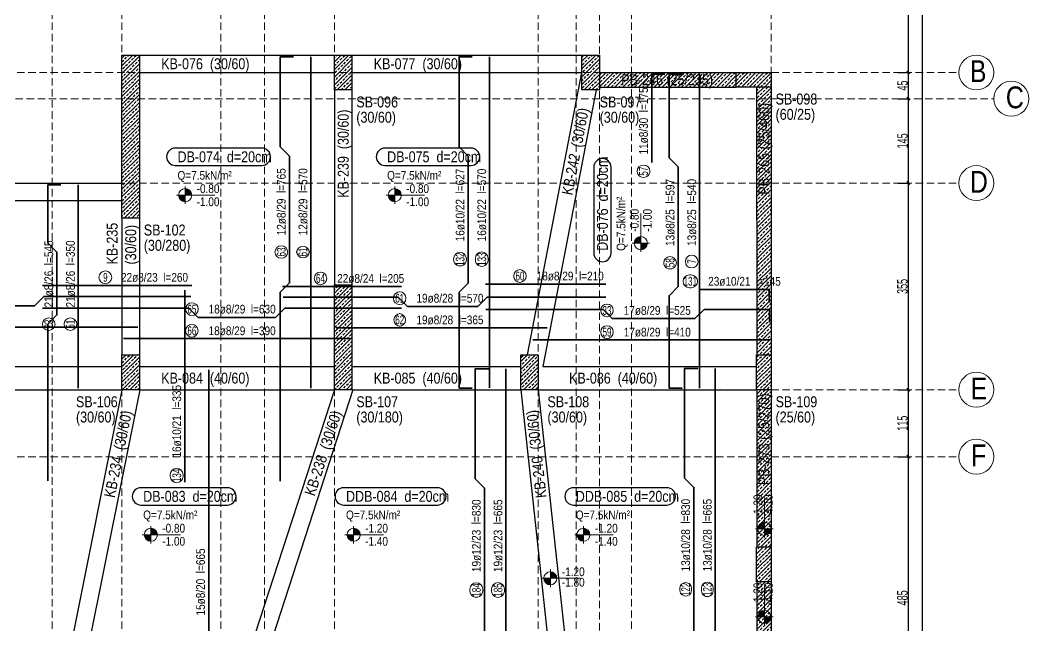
# Model space of a CAD drawing. Header units: millimetres. Extents: x 2300 to 11114, y 689 to 8824.
# Drawn here: x 9382 to 11114, y 6703 to 7744 of the extents above; entities that cross this region are included whole.
import ezdxf
from ezdxf.enums import TextEntityAlignment as Align

# ---------------------------------------------------------------- set-up
doc = ezdxf.new("R2010")
doc.units = ezdxf.units.MM
doc.linetypes.add('DASHED', pattern=[19.05, 12.7, -6.35])
for name, color, linetype, lineweight in [('AKS BALONU (BEYKENT)', 7, 'Continuous', 20), ('AKS CIZGISI (BEYKENT)', 252, 'DASHED', 20), ('AKS NO (BEYKENT)', 3, 'Continuous', 20), ('AKS OLCU (BEYKENT)', 200, 'Continuous', 20), ('DONATI (BEYKENT)', 4, 'Continuous', 35), ('DONATI YAZISI (BEYKENT)', 3, 'Continuous', 20), ('DOSEME ISMI (BEYKENT)', 9, 'Continuous', 20), ('DOSEME PAFTA (BEYKENT)', 3, 'Continuous', 20), ('KIRIS (BEYKENT)', 2, 'Continuous', 30), ('KIRIS ISMI (BEYKENT)', 40, 'Continuous', 20), ('KOLON (BEYKENT)', 3, 'Continuous', 30), ('KOLON ISMI (BEYKENT)', 91, 'Continuous', 20), ('KOT CIZGI (BEYKENT)', 120, 'Continuous', 20), ('KOT YAZI (BEYKENT)', 7, 'Continuous', 20), ('PERDE (BEYKENT)', 6, 'Continuous', 30), ('PERDE ISMI (BEYKENT)', 240, 'Continuous', 20), ('POZ BALON (BEYKENT)', 14, 'Continuous', 20), ('POZ NO (BEYKENT)', 2, 'Continuous', 20), ('TARAMA (BEYKENT)', 252, 'Continuous', 25), ('YAZI (BEYKENT)', 140, 'Continuous', 20)]:
    doc.layers.add(name, color=color, linetype=linetype, lineweight=lineweight)
doc.styles.add('DONATI YAZISI (BEYKENT)', font='')
doc.styles.add('DSMOLC-50', font='bahnschrift light condensed', dxfattribs={"width": 0.75, "height": 18})
doc.styles.add('KOT (BEYKENT)', font='')
doc.styles.add('stastyle', font='RomanSTA.ttf')
doc.styles.add('YAZI (BEYKENT)', font='')
doc.styles.get('DONATI YAZISI (BEYKENT)').set_extended_font_data('Bahnschrift Light Condensed')
doc.styles.get('KOT (BEYKENT)').set_extended_font_data('Bahnschrift Light Condensed')
doc.styles.get('YAZI (BEYKENT)').set_extended_font_data('Bahnschrift Light Condensed')
doc.dimstyles.new('DSMOLC-50', dxfattribs={"dimtxt": 18, "dimasz": 5, "dimexe": 2, "dimexo": 2, "dimgap": 1, "dimtad": 1, "dimdec": 1, "dimrnd": 0.5, "dimzin": 12, "dimdsep": 46, "dimtxsty": 'DSMOLC-50', "dimblk": 'OBLIQUE', "dimblk1": 'OBLIQUE', "dimblk2": 'OBLIQUE', "dimcen": 0, "dimclrt": 7, "dimadec": 0, "dimazin": 0, "dimtfac": 1, "dimtdec": 4, "dimtix": 1, "dimtmove": 2, "dimatfit": 3, "dimfxl": 1, "dimtzin": 0, "dimarcsym": 0})
pattern_1 = [(45, (-157652.923, -16846.83), (-6.7351921, 6.7351921), []), (45, (-157646.188, -16846.83), (-6.7351921, 6.7351921), [4.7625, -2.38125])]
pattern_2 = [(45, (705.027, 417.84), (-6.629126, 6.629126), []), (45, (711.6565, 417.84), (-6.629126, 6.629126), [4.6875, -2.34375])]
pattern_3 = [(45, (-158588.947, -14000.79), (-6.7351921, 6.7351921), []), (45, (-158582.212, -14000.79), (-6.7351921, 6.7351921), [4.7625, -2.38125])]

# ---------------------------------------------------------------- blocks, each defined once
blk = doc.blocks.new('_Oblique')
at = {"color": 0, "linetype": 'ByBlock', "lineweight": -2}
blk.add_line((-0.5, -0.5), (0.5, 0.5), dxfattribs=at)
blk = doc.blocks.new('*D199')
at = {"layer": 'AKS OLCU (BEYKENT)', "color": 0, "lineweight": -2, "transparency": 16777216}
for p, q in [((10889.5, 6993.9), (10909.5, 6993.9)), ((10907.5, 6508.9), (10907.5, 6993.9)), ((10889.5, 6508.9), (10909.5, 6508.9))]:
    blk.add_line(p, q, dxfattribs=at)
at = {"layer": 'DEFPOINTS', "color": 0, "transparency": 16777216}
for p in [(10887.5, 6993.9), (10907.5, 6993.9), (10887.5, 6508.9)]:
    blk.add_point(p, dxfattribs=at)
at = {"layer": 'AKS OLCU (BEYKENT)', "color": 0, "lineweight": -2, "transparency": 16777216, "xscale": 5, "yscale": 5, "zscale": 5}
for p, rotation in [((10907.5, 6993.9), 90), ((10907.5, 6508.9), 270)]:
    blk.add_blockref('_Oblique', p, dxfattribs=dict(at, rotation=rotation))
at = {"layer": 'AKS OLCU (BEYKENT)', "color": 7, "transparency": 16777216, "insert": (10897.3, 6751.4), "char_height": 18, "attachment_point": 5, "rotation": 90, "style": 'DSMOLC-50'}
blk.add_mtext('485', dxfattribs=at)
blk = doc.blocks.new('*D200')
at = {"layer": 'AKS OLCU (BEYKENT)', "color": 0, "lineweight": -2, "transparency": 16777216}
for p, q in [((10889.5, 7108.9), (10909.5, 7108.9)), ((10907.5, 6993.9), (10907.5, 7108.9)), ((10889.5, 6993.9), (10909.5, 6993.9))]:
    blk.add_line(p, q, dxfattribs=at)
at = {"layer": 'DEFPOINTS', "color": 0, "transparency": 16777216}
for p in [(10887.5, 7108.9), (10907.5, 7108.9), (10887.5, 6993.9)]:
    blk.add_point(p, dxfattribs=at)
at = {"layer": 'AKS OLCU (BEYKENT)', "color": 0, "lineweight": -2, "transparency": 16777216, "xscale": 5, "yscale": 5, "zscale": 5}
for p, rotation in [((10907.5, 7108.9), 90), ((10907.5, 6993.9), 270)]:
    blk.add_blockref('_Oblique', p, dxfattribs=dict(at, rotation=rotation))
at = {"layer": 'AKS OLCU (BEYKENT)', "color": 7, "transparency": 16777216, "insert": (10897.4, 7051.4), "char_height": 18, "attachment_point": 5, "rotation": 90, "style": 'DSMOLC-50'}
blk.add_mtext('115', dxfattribs=at)
blk = doc.blocks.new('*D201')
at = {"layer": 'AKS OLCU (BEYKENT)', "color": 0, "lineweight": -2, "transparency": 16777216}
for p, q in [((10889.5, 7463.9), (10909.5, 7463.9)), ((10907.5, 7108.9), (10907.5, 7463.9)), ((10889.5, 7108.9), (10909.5, 7108.9))]:
    blk.add_line(p, q, dxfattribs=at)
at = {"layer": 'DEFPOINTS', "color": 0, "transparency": 16777216}
for p in [(10887.5, 7463.9), (10907.5, 7463.9), (10887.5, 7108.9)]:
    blk.add_point(p, dxfattribs=at)
at = {"layer": 'AKS OLCU (BEYKENT)', "color": 0, "lineweight": -2, "transparency": 16777216, "xscale": 5, "yscale": 5, "zscale": 5}
for p, rotation in [((10907.5, 7463.9), 90), ((10907.5, 7108.9), 270)]:
    blk.add_blockref('_Oblique', p, dxfattribs=dict(at, rotation=rotation))
at = {"layer": 'AKS OLCU (BEYKENT)', "color": 7, "transparency": 16777216, "insert": (10897.3, 7286.4), "char_height": 18, "attachment_point": 5, "rotation": 90, "style": 'DSMOLC-50'}
blk.add_mtext('355', dxfattribs=at)
blk = doc.blocks.new('*D202')
at = {"layer": 'AKS OLCU (BEYKENT)', "color": 0, "lineweight": -2, "transparency": 16777216}
for p, q in [((10889.5, 7608.9), (10909.5, 7608.9)), ((10907.5, 7463.9), (10907.5, 7608.9)), ((10889.5, 7463.9), (10909.5, 7463.9))]:
    blk.add_line(p, q, dxfattribs=at)
at = {"layer": 'DEFPOINTS', "color": 0, "transparency": 16777216}
for p in [(10887.5, 7608.9), (10907.5, 7608.9), (10887.5, 7463.9)]:
    blk.add_point(p, dxfattribs=at)
at = {"layer": 'AKS OLCU (BEYKENT)', "color": 0, "lineweight": -2, "transparency": 16777216, "xscale": 5, "yscale": 5, "zscale": 5}
for p, rotation in [((10907.5, 7608.9), 90), ((10907.5, 7463.9), 270)]:
    blk.add_blockref('_Oblique', p, dxfattribs=dict(at, rotation=rotation))
at = {"layer": 'AKS OLCU (BEYKENT)', "color": 7, "transparency": 16777216, "insert": (10897.4, 7536.4), "char_height": 18, "attachment_point": 5, "rotation": 90, "style": 'DSMOLC-50'}
blk.add_mtext('145', dxfattribs=at)
blk = doc.blocks.new('*D203')
at = {"layer": 'AKS OLCU (BEYKENT)', "color": 0, "lineweight": -2, "transparency": 16777216}
for p, q in [((10889.5, 7653.9), (10909.5, 7653.9)), ((10907.5, 7608.9), (10907.5, 7653.9)), ((10889.5, 7608.9), (10909.5, 7608.9))]:
    blk.add_line(p, q, dxfattribs=at)
at = {"layer": 'DEFPOINTS', "color": 0, "transparency": 16777216}
for p in [(10887.5, 7653.9), (10907.5, 7653.9), (10887.5, 7608.9)]:
    blk.add_point(p, dxfattribs=at)
at = {"layer": 'AKS OLCU (BEYKENT)', "color": 0, "lineweight": -2, "transparency": 16777216, "xscale": 5, "yscale": 5, "zscale": 5}
for p, rotation in [((10907.5, 7653.9), 90), ((10907.5, 7608.9), 270)]:
    blk.add_blockref('_Oblique', p, dxfattribs=dict(at, rotation=rotation))
at = {"layer": 'AKS OLCU (BEYKENT)', "color": 7, "transparency": 16777216, "insert": (10897.4, 7631.4), "char_height": 18, "attachment_point": 5, "rotation": 90, "style": 'DSMOLC-50'}
blk.add_mtext('45', dxfattribs=at)
blk = doc.blocks.new('*D204')
at = {"layer": 'AKS OLCU (BEYKENT)', "color": 0, "lineweight": -2, "transparency": 16777216}
for p, q in [((10889.5, 8153.9), (10909.5, 8153.9)), ((10907.5, 7653.9), (10907.5, 8153.9)), ((10889.5, 7653.9), (10909.5, 7653.9))]:
    blk.add_line(p, q, dxfattribs=at)
at = {"layer": 'DEFPOINTS', "color": 0, "transparency": 16777216}
for p in [(10887.5, 8153.9), (10907.5, 8153.9), (10887.5, 7653.9)]:
    blk.add_point(p, dxfattribs=at)
at = {"layer": 'AKS OLCU (BEYKENT)', "color": 0, "lineweight": -2, "transparency": 16777216, "xscale": 5, "yscale": 5, "zscale": 5}
for p, rotation in [((10907.5, 8153.9), 90), ((10907.5, 7653.9), 270)]:
    blk.add_blockref('_Oblique', p, dxfattribs=dict(at, rotation=rotation))
at = {"layer": 'AKS OLCU (BEYKENT)', "color": 7, "transparency": 16777216, "insert": (10897.3, 7903.9), "char_height": 18, "attachment_point": 5, "rotation": 90, "style": 'DSMOLC-50'}
blk.add_mtext('500', dxfattribs=at)
blk = doc.blocks.new('*D205')
at = {"layer": 'AKS OLCU (BEYKENT)', "color": 0, "lineweight": -2, "transparency": 16777216}
for p, q in [((10889.5, 8153.9), (10933.5, 8153.9)), ((10931.5, 1183.9), (10931.5, 8153.9)), ((10889.5, 1183.9), (10933.5, 1183.9))]:
    blk.add_line(p, q, dxfattribs=at)
at = {"layer": 'DEFPOINTS', "color": 0, "transparency": 16777216}
for p in [(10887.5, 8153.9), (10931.5, 8153.9), (10887.5, 1183.9)]:
    blk.add_point(p, dxfattribs=at)
at = {"layer": 'AKS OLCU (BEYKENT)', "color": 0, "lineweight": -2, "transparency": 16777216, "xscale": 5, "yscale": 5, "zscale": 5}
for p, rotation in [((10931.5, 8153.9), 90), ((10931.5, 1183.9), 270)]:
    blk.add_blockref('_Oblique', p, dxfattribs=dict(at, rotation=rotation))
at = {"layer": 'AKS OLCU (BEYKENT)', "color": 7, "transparency": 16777216, "insert": (10921.3, 4668.9), "char_height": 18, "attachment_point": 5, "rotation": 90, "style": 'DSMOLC-50'}
blk.add_mtext('6970', dxfattribs=at)

msp = doc.modelspace()

# ---------------------------------------------------------------- hatches: boundary and pattern name
at = {"layer": 'KOT CIZGI (BEYKENT)'}
h = msp.add_hatch(color=256, dxfattribs=at)
h.dxf.hatch_style = 1
h.paths.add_polyline_path([(9665.38, 7454.38), (9665.38, 7443.13), (9676.63, 7443.13, 0.4142136)])
h = msp.add_hatch(color=256, dxfattribs=at)
h.dxf.hatch_style = 1
h.paths.add_polyline_path([(10025.38, 7454.38), (10025.38, 7443.13), (10036.63, 7443.13, 0.4142136)])
h = msp.add_hatch(color=256, dxfattribs=at)
h.dxf.hatch_style = 1
h.paths.add_polyline_path([(9665.38, 7443.13), (9654.13, 7443.13, 0.4142136), (9665.38, 7431.88)])
h = msp.add_hatch(color=256, dxfattribs=at)
h.dxf.hatch_style = 1
h.paths.add_polyline_path([(10025.38, 7443.13), (10014.13, 7443.13, 0.4142136), (10025.38, 7431.88)])
h = msp.add_hatch(color=256, dxfattribs=at)
h.dxf.hatch_style = 1
h.paths.add_polyline_path([(10436.8, 7360.67), (10448.05, 7360.67), (10448.05, 7371.92, 0.4142136)])
h = msp.add_hatch(color=256, dxfattribs=at)
h.dxf.hatch_style = 1
h.paths.add_polyline_path([(10448.05, 7360.67), (10448.05, 7349.42, 0.4142136), (10459.3, 7360.67)])
h = msp.add_hatch(color=256, dxfattribs=at)
h.dxf.hatch_style = 1
h.paths.add_polyline_path([(10648.98, 6869.99), (10660.23, 6869.99), (10660.23, 6881.24, 0.4142136)])
h = msp.add_hatch(color=256, dxfattribs=at)
h.dxf.hatch_style = 1
h.paths.add_polyline_path([(10648.98, 6869.99), (10660.23, 6869.99), (10660.23, 6881.24, 0.4142136)])
h = msp.add_hatch(color=256, dxfattribs=at)
h.dxf.hatch_style = 1
h.paths.add_polyline_path([(9606.4, 6871.05), (9606.4, 6859.8), (9617.65, 6859.8, 0.4142136)])
h = msp.add_hatch(color=256, dxfattribs=at)
h.dxf.hatch_style = 1
h.paths.add_polyline_path([(9954.8, 6871.05), (9954.8, 6859.8), (9966.05, 6859.8, 0.4142136)])
h = msp.add_hatch(color=256, dxfattribs=at)
h.dxf.hatch_style = 1
h.paths.add_polyline_path([(10349.38, 6871.05), (10349.38, 6859.8), (10360.63, 6859.8, 0.4142136)])
h = msp.add_hatch(color=256, dxfattribs=at)
h.dxf.hatch_style = 1
h.paths.add_polyline_path([(10660.23, 6869.99), (10660.23, 6858.74, 0.4142136), (10671.48, 6869.99)])
h = msp.add_hatch(color=256, dxfattribs=at)
h.dxf.hatch_style = 1
h.paths.add_polyline_path([(10660.23, 6869.99), (10660.23, 6858.74, 0.4142136), (10671.48, 6869.99)])
h = msp.add_hatch(color=256, dxfattribs=at)
h.dxf.hatch_style = 1
h.paths.add_polyline_path([(9606.4, 6859.8), (9595.15, 6859.8, 0.4142136), (9606.4, 6848.55)])
h = msp.add_hatch(color=256, dxfattribs=at)
h.dxf.hatch_style = 1
h.paths.add_polyline_path([(9954.8, 6859.8), (9943.55, 6859.8, 0.4142136), (9954.8, 6848.55)])
h = msp.add_hatch(color=256, dxfattribs=at)
h.dxf.hatch_style = 1
h.paths.add_polyline_path([(10349.38, 6859.8), (10338.13, 6859.8, 0.4142136), (10349.38, 6848.55)])
h = msp.add_hatch(color=256, dxfattribs=at)
h.dxf.hatch_style = 1
h.paths.add_polyline_path([(10292.61, 6796.26), (10292.61, 6785.01), (10303.86, 6785.01, 0.4142136)])
h = msp.add_hatch(color=256, dxfattribs=at)
h.dxf.hatch_style = 1
h.paths.add_polyline_path([(10292.61, 6785.01), (10281.36, 6785.01, 0.4142136), (10292.61, 6773.76)])
h = msp.add_hatch(color=256, dxfattribs=at)
h.dxf.hatch_style = 1
h.paths.add_polyline_path([(10648.98, 6718.58), (10660.23, 6718.58), (10660.23, 6729.83, 0.4142136)])
h = msp.add_hatch(color=256, dxfattribs=at)
h.dxf.hatch_style = 1
h.paths.add_polyline_path([(10648.98, 6718.58), (10660.23, 6718.58), (10660.23, 6729.83, 0.4142136)])
h = msp.add_hatch(color=256, dxfattribs=at)
h.dxf.hatch_style = 1
h.paths.add_polyline_path([(10660.23, 6718.58), (10660.23, 6707.33, 0.4142136), (10671.48, 6718.58)])
h = msp.add_hatch(color=256, dxfattribs=at)
h.dxf.hatch_style = 1
h.paths.add_polyline_path([(10660.23, 6718.58), (10660.23, 6707.33, 0.4142136), (10671.48, 6718.58)])
at = {"layer": 'TARAMA (BEYKENT)'}
h = msp.add_hatch(dxfattribs=at)
h.set_pattern_fill('ANSI33', color=256, scale=1.5, style=0, pattern_type=0)
h.set_pattern_definition(pattern_2)
h.paths.add_polyline_path([(9556.88, 7683.91), (9586.88, 7683.91), (9586.88, 7403.91), (9556.88, 7403.91)], flags=0)
h = msp.add_hatch(dxfattribs=at)
h.set_pattern_fill('ANSI33', color=256, scale=1.5, style=0, pattern_type=0)
h.set_pattern_definition(pattern_2)
h.paths.add_polyline_path([(9921.88, 7683.91), (9951.88, 7683.91), (9951.88, 7623.91), (9921.88, 7623.91)], flags=0)
h = msp.add_hatch(dxfattribs=at)
h.set_pattern_fill('ANSI33', color=256, scale=1.5, style=0, pattern_type=0)
h.set_pattern_definition(pattern_2)
h.paths.add_polyline_path([(10346.88, 7683.91), (10376.88, 7683.91), (10376.88, 7623.91), (10346.88, 7623.91)], flags=0)
at = {"layer": 'TARAMA (BEYKENT)', "lineweight": -3}
h = msp.add_hatch(dxfattribs=at)
h.set_pattern_fill('ANSI33', color=256, scale=1.5, style=0)
h.set_pattern_definition(pattern_1)
h.paths.add_polyline_path([(10611.88, 7653.91), (10376.88, 7653.91), (10376.88, 7628.91), (10611.88, 7628.91)])
at = {"layer": 'TARAMA (BEYKENT)'}
h = msp.add_hatch(dxfattribs=at)
h.set_pattern_fill('ANSI33', color=256, scale=1.5, style=0, pattern_type=0)
h.set_pattern_definition(pattern_2)
h.paths.add_polyline_path([(10611.88, 7653.91), (10671.88, 7653.91), (10671.88, 7628.91), (10611.88, 7628.91)], flags=0)
at = {"layer": 'TARAMA (BEYKENT)', "lineweight": -3}
h = msp.add_hatch(dxfattribs=at)
h.set_pattern_fill('ANSI33', color=256, scale=1.5, style=0)
h.set_pattern_definition(pattern_1)
h.paths.add_polyline_path([(10671.88, 7628.91), (10646.88, 7628.91), (10646.98, 7168.91), (10671.98, 7168.91)])
at = {"layer": 'TARAMA (BEYKENT)'}
h = msp.add_hatch(dxfattribs=at)
h.set_pattern_fill('ANSI33', color=256, scale=1.5, style=0, pattern_type=0)
h.set_pattern_definition(pattern_2)
h.paths.add_polyline_path([(9921.88, 7288.91), (9951.88, 7288.91), (9951.88, 7108.91), (9921.88, 7108.91)], flags=0)
h = msp.add_hatch(dxfattribs=at)
h.set_pattern_fill('ANSI33', color=256, scale=1.5, style=0, pattern_type=0)
h.set_pattern_definition(pattern_2)
h.paths.add_polyline_path([(9556.88, 7168.91), (9586.88, 7168.91), (9586.88, 7108.91), (9556.88, 7108.91)], flags=0)
h = msp.add_hatch(dxfattribs=at)
h.set_pattern_fill('ANSI33', color=256, scale=1.5, style=0, pattern_type=0)
h.set_pattern_definition(pattern_2)
h.paths.add_polyline_path([(10241.88, 7168.91), (10271.88, 7168.91), (10271.88, 7108.91), (10241.88, 7108.91)], flags=0)
h = msp.add_hatch(dxfattribs=at)
h.set_pattern_fill('ANSI33', color=256, scale=1.5, style=0, pattern_type=0)
h.set_pattern_definition(pattern_2)
h.paths.add_polyline_path([(10646.88, 7168.91), (10671.88, 7168.91), (10671.88, 7108.91), (10646.88, 7108.91)], flags=0)
at = {"layer": 'TARAMA (BEYKENT)', "lineweight": -3}
h = msp.add_hatch(dxfattribs=at)
h.set_pattern_fill('ANSI33', color=256, scale=1.5, style=0)
h.set_pattern_definition(pattern_3)
h.paths.add_polyline_path([(10671.88, 7108.91), (10646.98, 7108.91), (10646.98, 6838.91), (10671.98, 6838.91)])
at = {"layer": 'TARAMA (BEYKENT)'}
h = msp.add_hatch(dxfattribs=at)
h.set_pattern_fill('ANSI33', color=256, scale=1.5, style=0, pattern_type=0)
h.set_pattern_definition([(45, (817.819, 1426.161), (-6.629126, 6.629126), []), (45, (824.448, 1426.161), (-6.629126, 6.629126), [4.6875, -2.34375])])
h.paths.add_polyline_path([(10646.88, 6838.91), (10671.88, 6838.91), (10671.88, 6778.91), (10646.88, 6778.91)], flags=0)
at = {"layer": 'TARAMA (BEYKENT)', "lineweight": -3}
h = msp.add_hatch(dxfattribs=at)
h.set_pattern_fill('ANSI33', color=256, scale=1.5, style=0)
h.set_pattern_definition(pattern_3)
h.paths.add_polyline_path([(10671.88, 6778.91), (10646.98, 6778.91), (10646.98, 6508.91), (10671.98, 6508.91)])

# ---------------------------------------------------------------- linework, layer by layer
at = {"layer": 'AKS BALONU (BEYKENT)'}
for centre in [(11024.38, 7653.91), (11084.38, 7608.91), (11024.38, 7463.91), (11024.38, 7108.91), (11024.38, 6993.91)]:
    msp.add_circle(centre, 30, dxfattribs=at)
at = {"layer": 'AKS CIZGISI (BEYKENT)'}
for p, q in [((10376.88, 808.91), (10376.88, 8513.91)), ((9436.88, 868.91), (9436.88, 8453.91)), ((9556.88, 868.91), (9556.88, 8453.91)), ((9726.88, 868.91), (9726.88, 8453.91)), ((9801.88, 868.91), (9801.88, 8453.91)), ((9921.88, 868.91), (9921.88, 8453.91)), ((10271.88, 868.91), (10271.88, 8453.91)), ((10336.88, 868.91), (10336.88, 8453.91)), ((10431.88, 868.91), (10431.88, 8453.91)), ((10671.88, 868.91), (10671.88, 8453.91)), ((3261.88, 7653.91), (10994.38, 7653.91)), ((3201.88, 7608.91), (11054.38, 7608.91)), ((3261.88, 7463.91), (10994.38, 7463.91)), ((3261.88, 7108.91), (10994.38, 7108.91)), ((3261.88, 6993.91), (10994.38, 6993.91))]:
    msp.add_line(p, q, dxfattribs=at)
at = {"layer": 'DONATI (BEYKENT)'}
for points in [[(9828.72, 6951.67), (9828.72, 7276.53), (9844.62, 7292.45), (9844.62, 7510.11), (9828.72, 7526.03), (9828.72, 7680.78), (9851.22, 7680.8)], [(9881.22, 7111.91), (9881.22, 7680.91)], [(10158.29, 7111.92), (10135.79, 7111.9), (10135.79, 7276.27), (10151.7, 7292.19), (10151.69, 7510.25), (10135.79, 7526.17), (10135.79, 7680.91), (10158.29, 7680.92)], [(10188.29, 7112.02), (10188.29, 7681.03)], [(10466.77, 7499.26), (10466.77, 7650.95), (10489.27, 7650.95)], [(10518.98, 7111.8), (10496.48, 7111.78), (10496.48, 7270.35), (10512.39, 7286.27), (10512.38, 7491.57), (10496.48, 7507.49), (10496.48, 7651.06), (10518.98, 7651.08)], [(10548.98, 7111.91), (10548.98, 7651.18)], [(9429.38, 6952.39), (9429.38, 7221.53), (9445.29, 7237.45), (9445.28, 7345.11), (9429.38, 7361.03), (9429.38, 7460.78), (9451.88, 7460.8)], [(9481.88, 7111.91), (9481.88, 7460.91)], [(9420.36, 7287.86), (9676.6, 7287.86)], [(9665.05, 6950.11), (9665.05, 7280.24)], [(9832.67, 7286.04), (10036.77, 7286.04)], [(10181.27, 7290.14), (10387.96, 7290.14)], [(10549.88, 7281.08), (10668.65, 7281.08), (10668.65, 7258.58)], [(8859.75, 7268.91), (9160.75, 7268.91), (9176.67, 7253), (9406.83, 7253.01), (9422.75, 7268.91), (9675, 7268.91)], [(9833.5, 7267.9), (10031.21, 7267.9), (10047.13, 7252), (10168.21, 7252.01), (10184.13, 7267.9), (10388.07, 7267.9)], [(9420.47, 7249.2), (9671.95, 7249.2), (9687.86, 7233.3), (9820.56, 7233.31), (9836.49, 7249.2), (10036.88, 7249.2)], [(10181.93, 7246.94), (10383.06, 7246.94), (10398.97, 7231.04), (10540.94, 7231.04), (10556.86, 7246.94), (10668.76, 7246.94), (10668.78, 7224.44)], [(8999.88, 7216.41), (9583.88, 7216.41)], [(9924.88, 7215.4), (10287.06, 7215.4)], [(9559.8, 7196.7), (9948.88, 7196.7)], [(10262.63, 7194.44), (10668.88, 7194.44)], [(9705.98, 6482.85), (9705.98, 7143.3)], [(10163.71, 6353.07), (10163.71, 6658.64), (10179.61, 6674.56), (10179.61, 6940.14), (10163.71, 6956.06), (10163.71, 7144.77), (10186.21, 7144.79)], [(10216.21, 6480.05), (10216.21, 7144.89)], [(10523.21, 6355.46), (10523.21, 6659.94), (10539.11, 6675.86), (10539.11, 6941.07), (10523.21, 6956.99), (10523.21, 7145.52), (10545.71, 7145.54)], [(10575.71, 6481.54), (10575.71, 7145.65)]]:
    msp.add_lwpolyline(points, dxfattribs=at)
at = {"layer": 'DOSEME PAFTA (BEYKENT)', "lineweight": -3}
for points in [[(9648.34, 7494.26), (9797.14, 7494.26, 1), (9797.14, 7523.93), (9648.34, 7523.93, 1)], [(10008.34, 7494.26), (10156.5, 7494.26, 1), (10156.5, 7523.93), (10008.34, 7523.93, 1)], [(10396.92, 7343.64), (10396.92, 7491.23, 1), (10367.25, 7491.23), (10367.25, 7343.64, 1)], [(9589.36, 6910.92), (9738.03, 6910.92, 1), (9738.03, 6940.6), (9589.36, 6940.6, 1)], [(9937.76, 6910.92), (10098.75, 6910.92, 1), (10098.75, 6940.6), (9937.76, 6940.6, 1)], [(10332.34, 6910.92), (10492.69, 6910.92, 1), (10492.69, 6940.6), (10332.34, 6940.6, 1)]]:
    msp.add_lwpolyline(points, format="xyb", close=True, dxfattribs=at)
at = {"layer": 'KIRIS (BEYKENT)'}
for p, q in [((9586.78, 7683.91), (9921.78, 7683.91)), ((9951.78, 7683.91), (10346.98, 7683.91)), ((9586.78, 7653.91), (9921.78, 7653.91)), ((9951.78, 7653.91), (10346.33, 7653.91)), ((10346.33, 7653.91), (10252.87, 7168.81)), ((9921.78, 7623.91), (9921.78, 7288.81)), ((9951.88, 7623.91), (9951.78, 7288.81)), ((10371.1, 7623.91), (10279.59, 7148.91)), ((9026.98, 7463.91), (9556.78, 7463.91)), ((9026.98, 7433.91), (9556.78, 7433.91)), ((9556.78, 7403.91), (9556.78, 7168.81)), ((9586.88, 7403.91), (9586.78, 7168.81)), ((9026.98, 7148.91), (9556.78, 7148.91)), ((9586.78, 7148.91), (9921.78, 7148.91)), ((9951.78, 7148.91), (10241.98, 7148.91)), ((10279.59, 7148.91), (10646.98, 7148.91)), ((9026.98, 7108.91), (9556.78, 7108.91)), ((9556.78, 7108.39), (9436.91, 6509.01)), ((9587.48, 7108.91), (9467.48, 6508.91)), ((9587.48, 7108.91), (9921.78, 7108.91)), ((9921.78, 7108.61), (9726.91, 6509.01)), ((9953.43, 7108.91), (9758.43, 6508.91)), ((9953.43, 7108.91), (10241.98, 7108.91)), ((10241.72, 7108.81), (10306.7, 6509.01)), ((10271.9, 7108.81), (10336.87, 6509.01)), ((10271.98, 7108.91), (10646.88, 7108.91))]:
    msp.add_line(p, q, dxfattribs=at)
at = {"layer": 'KOLON (BEYKENT)'}
for points in [[(9556.88, 7683.91), (9586.88, 7683.91), (9586.88, 7403.91), (9556.88, 7403.91)], [(9921.88, 7683.91), (9951.88, 7683.91), (9951.88, 7623.91), (9921.88, 7623.91)], [(10346.88, 7683.91), (10376.88, 7683.91), (10376.88, 7623.91), (10346.88, 7623.91)], [(10611.88, 7653.91), (10671.88, 7653.91), (10671.88, 7628.91), (10611.88, 7628.91)], [(9921.88, 7288.91), (9951.88, 7288.91), (9951.88, 7108.91), (9921.88, 7108.91)], [(9556.88, 7168.91), (9586.88, 7168.91), (9586.88, 7108.91), (9556.88, 7108.91)], [(10241.88, 7168.91), (10271.88, 7168.91), (10271.88, 7108.91), (10241.88, 7108.91)], [(10646.88, 7168.91), (10671.88, 7168.91), (10671.88, 7108.91), (10646.88, 7108.91)], [(10646.88, 6838.91), (10671.88, 6838.91), (10671.88, 6778.91), (10646.88, 6778.91)]]:
    msp.add_lwpolyline(points, close=True, dxfattribs=at)
at = {"layer": 'KOT CIZGI (BEYKENT)'}
for p, q in [((9665.38, 7458.13), (9665.38, 7428.13)), ((10025.38, 7458.13), (10025.38, 7428.13)), ((9650.38, 7443.13), (9716.42, 7443.13)), ((10010.38, 7443.13), (10076.42, 7443.13)), ((10448.05, 7345.67), (10448.05, 7411.71)), ((10433.05, 7360.67), (10463.05, 7360.67)), ((10660.23, 6854.99), (10660.23, 6921.03)), ((10660.23, 6854.99), (10660.23, 6921.03)), ((9606.4, 6874.8), (9606.4, 6844.8)), ((9954.8, 6874.8), (9954.8, 6844.8)), ((10349.38, 6874.8), (10349.38, 6844.8)), ((10645.23, 6869.99), (10675.23, 6869.99)), ((10645.23, 6869.99), (10675.23, 6869.99)), ((9591.4, 6859.8), (9657.44, 6859.8)), ((9939.8, 6859.8), (10005.84, 6859.8)), ((10334.38, 6859.8), (10400.42, 6859.8)), ((10292.61, 6800.01), (10292.61, 6770.01)), ((10277.61, 6785.01), (10343.65, 6785.01)), ((10660.23, 6703.58), (10660.23, 6769.62)), ((10660.23, 6703.58), (10660.23, 6769.62)), ((10645.23, 6718.58), (10675.23, 6718.58)), ((10645.23, 6718.58), (10675.23, 6718.58))]:
    msp.add_line(p, q, dxfattribs=at)
for centre in [(9665.38, 7443.13), (10025.38, 7443.13), (10448.05, 7360.67), (10660.23, 6869.99), (10660.23, 6869.99), (9606.4, 6859.8), (9954.8, 6859.8), (10349.38, 6859.8), (10292.61, 6785.01), (10660.23, 6718.58), (10660.23, 6718.58)]:
    msp.add_circle(centre, 11.25, dxfattribs=at)
at = {"layer": 'PERDE (BEYKENT)'}
for p, q in [((10376.98, 7653.91), (10611.98, 7653.91)), ((10376.98, 7628.91), (10611.98, 7628.91)), ((10646.88, 7629.01), (10646.98, 7168.81)), ((10671.88, 7629.01), (10671.98, 7168.81)), ((10646.98, 7108.81), (10646.98, 6838.91)), ((10671.88, 7108.81), (10671.98, 6838.91)), ((10646.98, 6778.91), (10646.98, 6509.01)), ((10671.88, 6778.91), (10671.98, 6509.01))]:
    msp.add_line(p, q, dxfattribs=at)
at = {"layer": 'POZ BALON (BEYKENT)'}
for p, q in [((10441.64, 7484.63), (10441.64, 7483.98)), ((10463.64, 7484.63), (10463.64, 7483.98)), ((9819.48, 7345.77), (9819.48, 7345.25)), ((9841.48, 7345.77), (9841.48, 7345.25)), ((9856.72, 7346.51), (9856.72, 7344.48)), ((9878.72, 7346.51), (9878.72, 7344.48)), ((10126.55, 7332.61), (10126.55, 7333.8)), ((10148.55, 7332.61), (10148.55, 7333.8)), ((10163.79, 7331.74), (10163.79, 7334.64)), ((10185.79, 7331.74), (10185.79, 7334.64)), ((9898.09, 7311.18), (9897.49, 7311.18)), ((10240.68, 7315.28), (10240.14, 7315.28)), ((10487.24, 7327.53), (10487.24, 7326.77)), ((10509.24, 7327.53), (10509.24, 7326.77)), ((10240.68, 7293.28), (10240.14, 7293.28)), ((10531.44, 7306.22), (10534.41, 7306.22)), ((9898.09, 7289.18), (9897.49, 7289.18)), ((10034.12, 7277.14), (10033.66, 7277.14)), ((10531.44, 7284.22), (10534.41, 7284.22)), ((9677.02, 7258.44), (9676.88, 7258.44)), ((10034.12, 7255.14), (10033.66, 7255.14)), ((10390.13, 7256.17), (10389.7, 7256.17)), ((9677.02, 7236.44), (9676.88, 7236.44)), ((10034.89, 7239.9), (10032.87, 7239.9)), ((10390.13, 7234.17), (10389.7, 7234.17)), ((9420.15, 7221.78), (9420.15, 7221.28)), ((9442.15, 7221.78), (9442.15, 7221.28)), ((9457.38, 7221.71), (9457.38, 7221.32)), ((9479.38, 7221.71), (9479.38, 7221.32)), ((9677.27, 7221.2), (9676.61, 7221.2)), ((10034.89, 7217.9), (10032.87, 7217.9)), ((10390.1, 7218.94), (10389.7, 7218.94)), ((9677.27, 7199.2), (9676.61, 7199.2)), ((10390.1, 7196.94), (10389.7, 7196.94)), ((9639.91, 6960.26), (9639.91, 6963.06)), ((9661.91, 6960.26), (9661.91, 6963.06)), ((10154.47, 6763.5), (10154.47, 6766.48)), ((10176.47, 6763.5), (10176.47, 6766.48)), ((10191.71, 6763.14), (10191.71, 6766.81)), ((10213.71, 6763.14), (10213.71, 6766.81)), ((10514.97, 6764.48), (10514.97, 6767.6)), ((10534.97, 6764.48), (10534.97, 6767.6)), ((10552.21, 6763.61), (10552.21, 6768.45)), ((10572.21, 6763.61), (10572.21, 6768.45))]:
    msp.add_line(p, q, dxfattribs=at)
for centre in [(10535.48, 7329.14), (9528.39, 7301.99)]:
    msp.add_circle(centre, 11, dxfattribs=at)
for centre, radius, start, end in [((10452.64, 7483.98), 11, 0.00007, 180.00007), ((10452.64, 7484.63), 11, 180.00007, 0.00007), ((9830.48, 7345.25), 11, 0, 180), ((9830.48, 7345.77), 11, 180, 0), ((9867.72, 7344.48), 11, 0, 180), ((9867.72, 7346.51), 11, 180, 0), ((10174.79, 7334.64), 11, 0.00007, 180.00007), ((10137.55, 7333.8), 11, 0.00007, 180.00007), ((10137.55, 7332.61), 11, 180.00007, 0.00007), ((10174.79, 7331.74), 11, 180.00007, 0.00007), ((10498.24, 7326.77), 11, 0.00007, 180.00007), ((9898.09, 7300.18), 11, 90, 270), ((9897.49, 7300.18), 11, 270, 90), ((10240.68, 7304.28), 11, 90, 270), ((10240.14, 7304.28), 11, 270, 90), ((10498.24, 7327.53), 11, 180.00007, 0.00007), ((10531.44, 7295.22), 11, 90, 270), ((10534.41, 7295.22), 11, 270, 90), ((10034.12, 7266.14), 11, 90, 270), ((10033.66, 7266.14), 11, 270, 90), ((9677.02, 7247.44), 11, 90, 270), ((9676.88, 7247.44), 11, 270, 90), ((10390.13, 7245.17), 11, 90, 270), ((10389.7, 7245.17), 11, 270, 90), ((9431.15, 7221.28), 11, 0, 180), ((9468.38, 7221.32), 11, 0, 180), ((10034.89, 7228.9), 11, 90, 270), ((10032.87, 7228.9), 11, 270, 90), ((9431.15, 7221.78), 11, 180, 0), ((9468.38, 7221.71), 11, 180, 0), ((9677.27, 7210.2), 11, 90, 270), ((9676.61, 7210.2), 11, 270, 90), ((10390.1, 7207.94), 11, 90, 270), ((10389.7, 7207.94), 11, 270, 90), ((9650.91, 6963.06), 11, 0, 180), ((9650.91, 6960.26), 11, 180, 0), ((10165.47, 6766.48), 11, 359.99993, 179.99993), ((10202.71, 6766.81), 11, 359.99993, 179.99993), ((10524.97, 6767.6), 10, 359.99993, 179.99993), ((10562.21, 6768.45), 10, 359.99993, 179.99993), ((10165.47, 6763.5), 11, 179.99993, 359.99993), ((10202.71, 6763.14), 11, 179.99993, 359.99993), ((10524.97, 6764.48), 10, 179.99993, 359.99993), ((10562.21, 6763.61), 10, 179.99993, 359.99993)]:
    msp.add_arc(centre, radius, start, end, dxfattribs=at)

# ---------------------------------------------------------------- texts
at = {"layer": 'AKS NO (BEYKENT)', "style": 'YAZI (BEYKENT)'}
for s, p in [('B', (11012.99, 7637.41)), ('C', (11074.89, 7592.41)), ('D', (11012.99, 7447.41)), ('E', (11014.21, 7092.41)), ('F', (11014.92, 6977.41))]:
    msp.add_text(s, height=37.5, dxfattribs=at).set_placement(p)
at = {"layer": 'DONATI (BEYKENT)', "style": 'stastyle'}
for s, p in [('& 1-.2- 1- 3.649998- 3.438887', (9924.88, 7242.55)), ('& 1-.2- 1- 5.300003- 4.053891', (9559.8, 7223.91)), ('& 1-.2- 1- 4.053891- 0', (10262.63, 7222.55)), ('& 1-.2- 1- 6.000003- 0', (9481.88, 7111.91)), ('& 1-.2- 1- 5.999996- 0', (9866.03, 7111.91)), ('& 1-.2- 1- 0- 0', (10193.57, 7116.18)), ('& 1-.2- 1- 0- 0', (10584.48, 7111.91))]:
    msp.add_text(s, height=0.00075, dxfattribs=at).set_placement(p)
at = {"layer": 'DONATI YAZISI (BEYKENT)', "style": 'DONATI YAZISI (BEYKENT)'}
for s, rotation, p in [(' 11ø8/30  l=175', 90.00007, (10460.14, 7508.31)), (' 12ø8/29  l=765', 90, (9837.98, 7369.51)), (' 12ø8/29  l=570', 90, (9875.22, 7369.49)), (' 16ø10/22  l=627', 90.00007, (10145.05, 7359.2)), (' 16ø10/22  l=570', 90.00007, (10182.29, 7359.19)), (' 13ø8/25  l=597', 90.00007, (10505.74, 7351.15)), (' 13ø8/25  l=540', 90.00007, (10542.98, 7351.14)), (' 21ø8/26  l=545', 90, (9438.65, 7245.53)), (' 21ø8/26  l=350', 90, (9475.88, 7245.51)), (' 16ø10/21  l=335', 90, (9658.41, 6987.66)), (' 19ø12/23  l=830', 89.99993, (10172.97, 6790.99)), (' 19ø12/23  l=665', 89.99993, (10210.21, 6790.97)), (' 13ø10/28  l=830', 89.99993, (10532.47, 6792.04)), (' 13ø10/28  l=665', 89.99993, (10569.71, 6792.03)), (' 15ø8/20  l=665', 90.00007, (9699.34, 6716.39))]:
    msp.add_text(s, height=15, rotation=rotation, dxfattribs=at).set_placement(p)
for s, p in [(' 18ø8/29  l=210', (10264.41, 7296.78)), (' 22ø8/23  l=260', (9550.39, 7294.49)), (' 22ø8/24  l=205', (9921.79, 7292.68)), (' 23ø10/21  l=145', (10558.92, 7287.72)), (' 19ø8/28  l=570', (10057.89, 7258.64)), (' 18ø8/29  l=630', (9700.95, 7239.94)), (' 17ø8/29  l=525', (10413.91, 7237.67)), (' 19ø8/28  l=365', (10057.88, 7221.4)), (' 18ø8/29  l=390', (9700.94, 7202.7)), (' 17ø8/29  l=410', (10413.9, 7200.44))]:
    msp.add_text(s, height=15, dxfattribs=at).set_placement(p)
at = {"layer": 'DOSEME ISMI (BEYKENT)', "style": 'YAZI (BEYKENT)'}
for s, p in [('DB-074  d=20cm', (9652.3, 7499.74)), ('DB-075  d=20cm', (10012.3, 7499.74)), ('DB-083  d=20cm', (9593.33, 6916.41)), ('DDB-084  d=20cm', (9941.72, 6916.41)), ('DDB-085  d=20cm', (10336.3, 6916.41))]:
    msp.add_text(s, height=18.75, dxfattribs=at).set_placement(p)
msp.add_text('DB-076  d=20cm', height=18.75, rotation=90, dxfattribs=at).set_placement((10391.44, 7347.6))
at = {"layer": 'KIRIS ISMI (BEYKENT)', "style": 'YAZI (BEYKENT)'}
for s, p in [('KB-076  (30/60)', (9624.28, 7659.53)), ('KB-077  (30/60)', (9989.28, 7659.53)), ('KB-084  (40/60)', (9624.28, 7119.53)), ('KB-085  (40/60)', (9989.28, 7119.53)), ('KB-086  (40/60)', (10324.69, 7119.53))]:
    msp.add_text(s, height=18.75, dxfattribs=at).set_placement(p)
for s, rotation, p in [('KB-239  (30/60)', 90, (9946.27, 7438.64)), ('KB-242  (30/60)', 79.09503, (10330.36, 7442.13)), ('KB-235', 90, (9549.39, 7324.08)), ('(30/60)', 90, (9581.27, 7324.08)), ('KB-234  (30/60)', 78.69012, (9544.44, 6922.36)), ('KB-238  (30/60)', 71.99593, (9887.78, 6925.08)), ('KB-240  (30/60)', 96.18286, (10286.27, 6924.04))]:
    msp.add_text(s, height=18.75, rotation=rotation, dxfattribs=at).set_placement(p)
at = {"layer": 'KOLON ISMI (BEYKENT)', "style": 'YAZI (BEYKENT)'}
for s, p in [('SB-096', (9959.38, 7593.91)), ('SB-097', (10377.3, 7593.91)), ('SB-098', (10679.39, 7598.91)), ('(60/25)', (10679.39, 7572.66)), ('(30/60)', (9959.38, 7567.66)), ('(30/60)', (10377.3, 7567.66)), ('SB-102', (9594.38, 7373.91)), ('(30/280)', (9594.38, 7347.66)), ('SB-106', (9477.91, 7078.91)), ('SB-107', (9959.38, 7078.91)), ('SB-108', (10287.63, 7078.91)), ('SB-109', (10679.39, 7078.91)), ('(30/60)', (9477.91, 7052.66)), ('(30/180)', (9959.38, 7052.66)), ('(30/60)', (10287.63, 7052.66)), ('(25/60)', (10679.39, 7052.66))]:
    msp.add_text(s, height=18.75, dxfattribs=at).set_placement(p)
at = {"layer": 'KOT YAZI (BEYKENT)', "style": 'KOT (BEYKENT)'}
for s, p in [(' -0.80', (9680.38, 7446.88)), (' -0.80', (10040.38, 7446.88)), (' -1.00', (9680.38, 7424.38)), (' -1.00', (10040.38, 7424.38)), (' -0.80', (9621.4, 6863.55)), (' -1.20', (9969.8, 6863.55)), (' -1.20', (10364.38, 6863.55)), (' -1.00', (9621.4, 6841.05)), (' -1.40', (9969.8, 6841.05)), (' -1.40', (10364.38, 6841.05)), (' -1.20', (10307.61, 6788.76)), (' -1.80', (10307.61, 6770.76))]:
    msp.add_text(s, height=15, dxfattribs=at).set_placement(p)
for s, p in [(' -0.80', (10444.3, 7375.67)), (' -1.00', (10466.8, 7375.67)), (' -1.20', (10656.48, 6884.99)), (' -1.20', (10656.48, 6884.99)), (' -4.10', (10674.48, 6884.99)), (' -4.10', (10674.48, 6884.99)), (' -1.20', (10656.48, 6733.58)), (' -1.20', (10656.48, 6733.58)), (' -4.10', (10674.48, 6733.58)), (' -4.10', (10674.48, 6733.58))]:
    msp.add_text(s, height=15, rotation=90, dxfattribs=at).set_placement(p)
at = {"layer": 'PERDE ISMI (BEYKENT)', "style": 'YAZI (BEYKENT)'}
msp.add_text('PB-246 (25/235)', height=18.75, dxfattribs=at).set_placement((10414.48, 7632.03))
for s, p in [('PB-265 (25/460)', (10668.77, 7444.09)), ('PB-273 (25/270)', (10668.77, 6945.1))]:
    msp.add_text(s, height=18.75, rotation=90, dxfattribs=at).set_placement(p)
at = {"layer": 'POZ NO (BEYKENT)', "style": 'YAZI (BEYKENT)', "width": 0.8}
for s, p in [('57', (10452.64, 7484.31)), ('63', (9830.48, 7345.51)), ('61', (9867.72, 7345.49)), ('132', (10137.55, 7333.2)), ('133', (10174.79, 7333.19)), ('58', (10498.24, 7327.15)), ('7', (10535.48, 7329.14)), ('23', (9431.15, 7221.53)), ('51', (9468.38, 7221.51)), ('134', (9650.91, 6961.66)), ('184', (10165.47, 6764.99)), ('185', (10202.71, 6764.97)), ('122', (10524.97, 6766.04)), ('123', (10562.21, 6766.03))]:
    msp.add_text(s, height=15, rotation=90, dxfattribs=at).set_placement(p, align=Align.MIDDLE_CENTER)
for s, p in [('60', (10240.41, 7304.28)), ('9', (9528.39, 7301.99)), ('64', (9897.79, 7300.18)), ('131', (10532.92, 7295.22)), ('61', (10033.89, 7266.14)), ('65', (9676.95, 7247.44)), ('33', (10389.91, 7245.17)), ('62', (10033.88, 7228.9)), ('66', (9676.94, 7210.2)), ('59', (10389.9, 7207.94))]:
    msp.add_text(s, height=15, dxfattribs=at).set_placement(p, align=Align.MIDDLE_CENTER)
at = {"layer": 'YAZI (BEYKENT)', "style": 'YAZI (BEYKENT)'}
for p in [(9652.3, 7469.74), (10012.3, 7469.74), (9593.33, 6886.41), (9941.72, 6886.41), (10336.3, 6886.41)]:
    msp.add_text('Q=7.5kN/m²', height=15, dxfattribs=at).set_placement(p)
msp.add_text('Q=7.5kN/m²', height=15, rotation=90, dxfattribs=at).set_placement((10421.44, 7347.6))

# ---------------------------------------------------------------- dimensions: what is measured, and where the dimension line sits
at = {"layer": 'AKS OLCU (BEYKENT)'}
for base, p1, p2, picture, middle in [((10907.53, 8153.91), (10887.53, 7653.91), (10887.53, 8153.91), '*D204', (10897.35, 7903.91)), ((10931.53, 8153.91), (10887.53, 1183.91), (10887.53, 8153.91), '*D205', (10921.35, 4668.91)), ((10907.53, 7653.91), (10887.53, 7608.91), (10887.53, 7653.91), '*D203', (10897.44, 7631.41)), ((10907.53, 7608.91), (10887.53, 7463.91), (10887.53, 7608.91), '*D202', (10897.44, 7536.41)), ((10907.53, 7463.91), (10887.53, 7108.91), (10887.53, 7463.91), '*D201', (10897.35, 7286.41)), ((10907.53, 7108.91), (10887.53, 6993.91), (10887.53, 7108.91), '*D200', (10897.44, 7051.41)), ((10907.53, 6993.91), (10887.53, 6508.91), (10887.53, 6993.91), '*D199', (10897.35, 6751.41))]:
    dim = msp.add_linear_dim(base=base, p1=p1, p2=p2, angle=90, dimstyle='DSMOLC-50', dxfattribs=at)
    dim.commit()
    dim.dimension.update_dxf_attribs({"geometry": picture, "text_midpoint": middle})

doc.saveas('drawing.dxf')
